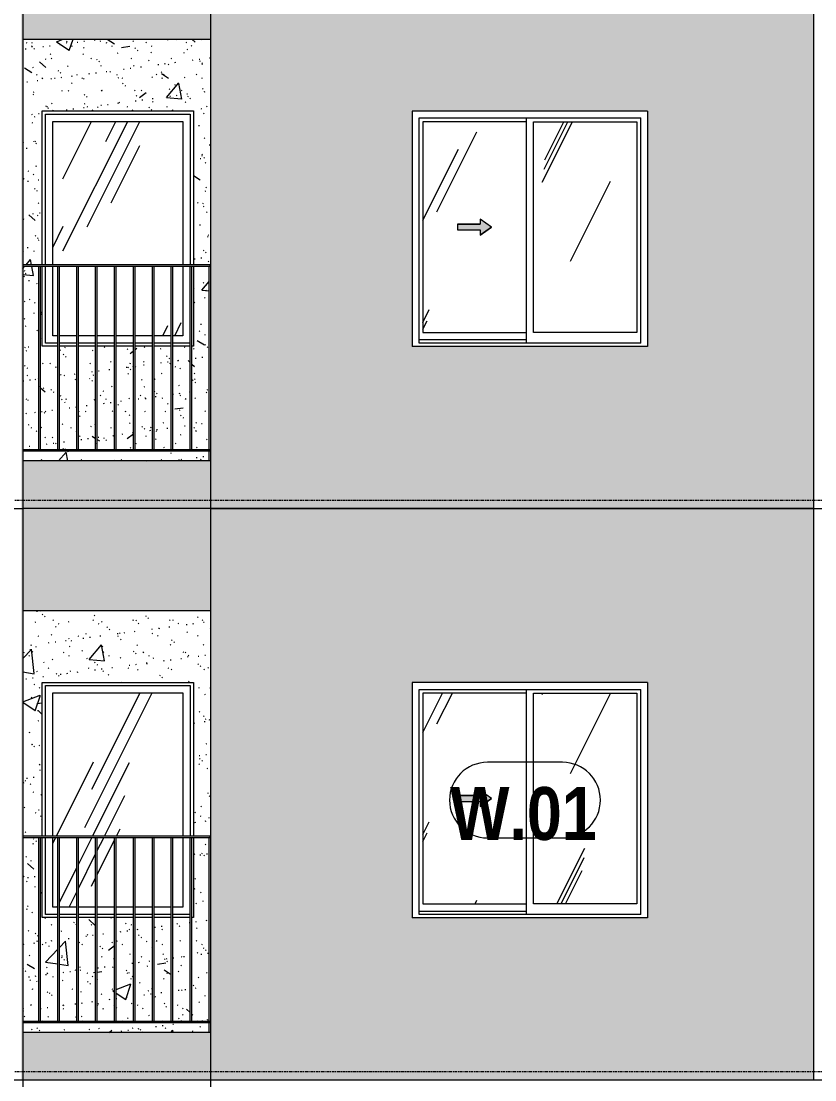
# Model space of a CAD drawing. Header units: millimetres. Extents: x 1240 to 198004, y -7796 to 35300.
# Drawn here: x 126539 to 131261, y 8950 to 15249 of the extents above; entities that cross this region are included whole.
import ezdxf

# ---------------------------------------------------------------- set-up
doc = ezdxf.new("R2010")
doc.units = ezdxf.units.MM
doc.linetypes.add('1 NÉT CALL OUT', pattern=[6, 3, -3])
doc.linetypes.add('Centre', pattern=[31.75, 6.35, -4.7625, 15.875, -4.7625])
for name, color, linetype, lineweight in [('0-2', 50, 'Continuous', 5), ('A-DETL-GENF', 92, 'Continuous', 9), ('A-DETL-GENF-2', 92, '1 NÉT CALL OUT', 9), ('A-FLOR-HRAL', 11, 'Continuous', 9), ('A-FLOR-HRAL-1', 253, 'Continuous', 9), ('A-FLOR-LEVL-2', 51, 'Centre', 9), ('A-GLAZ', 151, 'Continuous', 9), ('A-GLAZ-1', 7, 'Continuous', 9), ('A-GLAZ-3', 7, '1 NÉT CALL OUT', 9), ('A-GLAZ-IDEN', 152, 'Continuous', 9), ('A-WALL', 113, 'Continuous', 9), ('A-WALL-PATT-2', 9, 'Continuous', 9), ('A-WALL-PATT-3', 111, 'Continuous', 5), ('A-WALL-PATT-4', 111, 'Continuous', 9), ('I-WALL', 2, 'Continuous', 9), ('I-WALL-1', 7, 'Continuous', 9)]:
    doc.layers.add(name, color=color, linetype=linetype, lineweight=lineweight)
doc.styles.add('Arial_B_1', font='arialbd.ttf', dxfattribs={"width": 0.85, "height": 315})
pattern_1 = [(50, (0, 0), (1093.104, -95.634), [114.3, -1257.3]), (355, (0, 0), (-211.457, 1146.341), [91.44, -1005.84]), (100.451, (91.1, -8), (881.656, 1050.7), [97.14, -1068.54]), (46.184, (0, 304.8), (1626.475, -252.257), [171.45, -1885.95]), (96.636, (135.5, 283.8), (1424.416, 1484.565), [145.71, -1602.81]), (351.184, (0, 304.8), (1424.43, 1484.55), [137.16, -1508.76]), (21, (152.4, 228.6), (909.686, -613.591), [114.3, -1257.3]), (326, (152.4, 228.6), (370.812, 1105.129), [91.44, -1005.84]), (71.451, (228.2, 177.5), (1280.503, 491.528), [97.14, -1068.54]), (37.5, (0, 0), (18.5313, 507.3303), [50.292, -943.356, 50.292, -970.788, -1009.65]), (37.5, (0, 0), (18.5313, 507.3303), [-2014.728, 50.292, -959.358]), (7.5, (0, 0), (400.9178, 601.0836), [50.292, -531.876, 50.292, -920.496, -384.81]), (7.5, (0, 0), (400.9178, 601.0836), [-1552.956, 50.292, -334.518]), (327.5, (-339.85, 0), (813.5452, -34.3737), [50.292, -330.708, 50.292, -1138.428, -1577.34]), (327.5, (-339.85, 0), (813.5452, -34.3737), [-1569.72, 50.292, -1527.048]), (317.5, (-492.25, 0), (888.7755, 152.56), [50.292, -445.008, 50.292, -739.14, -1120.14]), (317.5, (-492.25, 0), (888.7755, 152.56), [-1284.732, 50.292, -1069.848])]
pattern_2 = [(37.5, (0, 0), (-4.79953, 146.8239), [5.029, -110.795, 5.029, -124.511, -123.825]), (37.5, (0, 0), (-4.79953, 146.8239), [-245.364, 5.029, -118.796]), (7.5, (0, 0), (134.85743, 215.0472), [5.029, -57.455, 5.029, -99.365, -40.005]), (7.5, (0, 0), (134.85743, 215.0472), [-166.878, 5.029, -34.976]), (327.5, (-93.73, 0), (237.29776, 0.4316), [5.029, -33.071, 5.029, -132.131, -179.07]), (327.5, (-93.73, 0), (237.29776, 0.4316), [-175.26, 5.029, -174.041]), (317.5, (-93.73, 0), (229.06706, 66.8792), [5.029, -14.021, 5.029, -84.887, -102.87]), (317.5, (-93.73, 0), (229.06706, 66.8792), [-108.966, 5.029, -97.841])]
pattern_3 = [(63.435, (190.5, 95.2), (-766.75, 2300.242), [952.5, -571.5, 952.5, -571.5, -1211.71]), (63.435, (190.5, 95.2), (-766.75, 2300.242), [-3048, 381, -830.71]), (63.435, (142.9, 142.9), (-766.75, 2300.242), [762, -952.5, 571.5, -571.5, -1402.21]), (63.435, (142.9, 142.9), (-766.75, 2300.242), [-2857.5, 666.75, -735.46]), (63.435, (142.9, 285.8), (-766.75, 2300.242), [571.5, -1143, 381, -571.5, -1592.71]), (63.435, (142.9, 285.8), (-766.75, 2300.242), [-2667, 857.25, -735.46]), (63.435, (285.8, 142.9), (-766.75, 2300.242), [571.5, -1143, 476.25, -2068.96]), (63.435, (428.6, 285.8), (-766.75, 2300.242), [285.75, -1428.75, 190.5, -2354.71]), (63.435, (190.5, 523.9), (-766.75, 2300.242), [190.5, -1428.75, 190.5, -762, -1687.96]), (63.435, (190.5, 523.9), (-766.75, 2300.242), [-2571.75, 476.25, -1211.71]), (63.435, (1047.8, 381), (-766.75, 2300.242), [952.5, -1428.75, 1143, -754.51]), (63.435, (1047.8, 238.1), (-766.75, 2300.242), [1333.5, -952.5, 1428.75, -564.01]), (63.435, (1143, 285.8), (-766.75, 2300.242), [1524, -762, 1143, -830.71]), (63.435, (1285.9, 428.6), (-766.75, 2300.242), [952.5, -1333.5, 762, -1211.71]), (63.435, (1143, 714.4), (-766.75, 2300.242), [476.25, -1905, 571.5, -1306.96]), (63.435, (1428.8, 571.5), (-766.75, 2300.242), [381, -1905, 381, -1592.71])]
pattern_4 = [(63.435, (1790.26, 104.33), (-0.0014, 1524.001), [532.463, -2875.304]), (63.435, (266.26, 104.33), (-0.0014, 1524.001), [532.463, -2875.304]), (63.435, (2519.8, 398.8), (-0.0014, 1524.001), [532.463, -2875.304]), (63.435, (995.8, 398.8), (-0.0014, 1524.001), [532.463, -2875.304]), (63.435, (2409.4, 294.83), (-0.0014, 1524.001), [532.463, -2875.304]), (63.435, (885.4, 294.83), (-0.0014, 1524.001), [532.463, -2875.304]), (63.435, (2296.8, 890.1), (-0.0014, 1524.001), [258.802, -3148.965]), (63.435, (772.8, 890.1), (-0.0014, 1524.001), [258.802, -3148.965]), (63.435, (2223.2, 797.95), (-0.0014, 1524.001), [532.463, -2875.304]), (63.435, (699.2, 797.95), (-0.0014, 1524.001), [532.463, -2875.304]), (63.435, (2236.2, 864.1), (-0.0014, 1524.001), [532.463, -2875.304]), (63.435, (712.2, 864.1), (-0.0014, 1524.001), [532.463, -2875.304]), (63.435, (1621.35, 573.94), (-0.0014, 1524.001), [532.463, -2875.304]), (63.435, (97.35, 573.94), (-0.0014, 1524.001), [532.463, -2875.304]), (63.435, (1634.34, 651.9), (-0.0014, 1524.001), [532.463, -2875.304]), (63.435, (110.34, 651.9), (-0.0014, 1524.001), [532.463, -2875.304]), (63.435, (1637.84, 708.1), (-0.0014, 1524.001), [532.463, -2875.304]), (63.435, (113.84, 708.1), (-0.0014, 1524.001), [532.463, -2875.304])]

# ---------------------------------------------------------------- blocks, each defined once
blk = doc.blocks.new('M_Fixed - 900 x 1400-V390-TKCS_MẶT ĐỨNG NỘI KHU 2')
at = {"layer": 'A-GLAZ'}
h = blk.add_hatch(dxfattribs=at)
h.set_pattern_fill('FP_56', color=256, style=0, pattern_type=2)
h.set_pattern_definition(pattern_3)
h.paths.add_polyline_path([(-69544, 13378), (-69544, 13790), (-69574, 13790), (-69574, 13378)])
h.paths.add_polyline_path([(-69534, 13378), (-69431.5, 13378), (-69431.5, 13790), (-69534, 13790), (-69534, 13418)])
h.paths.add_polyline_path([(-69421.5, 13378), (-69319, 13378), (-69319, 13790), (-69421.5, 13790), (-69421.5, 13530.5)])
h.paths.add_polyline_path([(-69309, 13378), (-69206.5, 13378), (-69206.5, 13790), (-69309, 13790), (-69309, 13643)])
h.paths.add_polyline_path([(-68869, 13378), (-68869, 13790), (-68971.5, 13790), (-68971.5, 13378)])
h.paths.add_polyline_path([(-68859, 13378), (-68800, 13378), (-68800, 13790), (-68859, 13790), (-68859, 13437)])
h.paths.add_polyline_path([(-69084, 13378), (-68981.5, 13378), (-68981.5, 13790), (-69084, 13790), (-69084, 13662)])
h.paths.add_polyline_path([(-69196.5, 13378), (-69094, 13378), (-69094, 13790), (-69196.5, 13790), (-69196.5, 13755.5)])
h.paths.add_polyline_path([(-68800, 13800), (-68800, 14652), (-69574, 14652), (-69574, 13800), (-69152, 13800)])
at = {"layer": 'A-GLAZ-1'}
for p, q in [((-69618, 13800), (-69618, 14696)), ((-69618, 14696), (-68756, 14696)), ((-68756, 14696), (-68756, 13800)), ((-69574, 13800), (-69574, 14652)), ((-69574, 14652), (-68800, 14652)), ((-68800, 14652), (-68800, 13800)), ((-69618, 13334), (-69618, 13790)), ((-69574, 13378), (-69574, 13790)), ((-68800, 13790), (-68800, 13378)), ((-69544, 13378), (-69574, 13378)), ((-69431.5, 13378), (-69534, 13378)), ((-69319, 13378), (-69421.5, 13378)), ((-69206.5, 13378), (-69309, 13378)), ((-69094, 13378), (-69196.5, 13378)), ((-68981.5, 13378), (-69084, 13378)), ((-68869, 13378), (-68971.5, 13378)), ((-68800, 13378), (-68859, 13378)), ((-69544, 13334), (-69618, 13334)), ((-69431.5, 13334), (-69534, 13334)), ((-69319, 13334), (-69421.5, 13334)), ((-69206.5, 13334), (-69309, 13334)), ((-69094, 13334), (-69196.5, 13334)), ((-68981.5, 13334), (-69084, 13334)), ((-68869, 13334), (-68971.5, 13334)), ((-68756.5, 13334), (-68859, 13334))]:
    blk.add_line(p, q, dxfattribs=at)
blk = doc.blocks.new('Railing - 10mm-901206-TKCS_MẶT ĐỨNG NỘI KHU 2')
at = {"layer": 'A-FLOR-HRAL-1'}
for p, q in [((-60554.4, 5900), (-60554.4, 6990)), ((-60544.4, 5900), (-60544.4, 6990))]:
    blk.add_line(p, q, dxfattribs=at)
blk = doc.blocks.new('Railing - 50 x 10mm-V285-TKCS_MẶT ĐỨNG NỘI KHU 2')
at = {"layer": 'A-FLOR-HRAL-1'}
for p in [(-68644, 5832.3), (-68635.3, 6990)]:
    blk.add_line(p, (-68644, 6990), dxfattribs=at)
blk = doc.blocks.new('Railing - Railing-V391-TKCS_MẶT ĐỨNG NỘI KHU 2')
at = {"layer": 'A-FLOR-HRAL-1'}
for p, q in [((-69751.9, 12700), (-68639, 12700)), ((-68639, 12690), (-69751.9, 12690)), ((-68639, 12700), (-68639, 12690))]:
    blk.add_line(p, q, dxfattribs=at)
for name, p in [('Railing - 10mm-901206-TKCS_MẶT ĐỨNG NỘI KHU 2', (-9102.1, 6800)), ('Railing - 10mm-901206-TKCS_MẶT ĐỨNG NỘI KHU 2', (-8989.6, 6800)), ('Railing - 10mm-901206-TKCS_MẶT ĐỨNG NỘI KHU 2', (-8877.1, 6800)), ('Railing - 10mm-901206-TKCS_MẶT ĐỨNG NỘI KHU 2', (-8764.6, 6800)), ('Railing - 10mm-901206-TKCS_MẶT ĐỨNG NỘI KHU 2', (-8652.1, 6800)), ('Railing - 10mm-901206-TKCS_MẶT ĐỨNG NỘI KHU 2', (-8539.6, 6800)), ('Railing - 10mm-901206-TKCS_MẶT ĐỨNG NỘI KHU 2', (-8427.1, 6800)), ('Railing - 10mm-901206-TKCS_MẶT ĐỨNG NỘI KHU 2', (-8314.6, 6800)), ('Railing - 10mm-901206-TKCS_MẶT ĐỨNG NỘI KHU 2', (-8202.1, 6800)), ('Railing - 50 x 10mm-V285-TKCS_MẶT ĐỨNG NỘI KHU 2', (0, 6800))]:
    blk.add_blockref(name, p)
blk = doc.blocks.new('Top Rail Type - Top Rail_Internal_-883598-TKCS_MẶT ĐỨNG NỘI KHU 2')
at = {"layer": 'A-FLOR-HRAL-1'}
for p, q in [((-68639, 7000), (-69751.9, 7000)), ((-68639, 7000), (-68639, 6990)), ((-68639, 6990), (-69751.9, 6990))]:
    blk.add_line(p, q, dxfattribs=at)
blk = doc.blocks.new('NCV_TKTC_TANG 3 - 4_rvt-3-TKCS_MẶT ĐỨNG NỘI KHU 2')
at = {"layer": 'A-WALL-PATT-2'}
h = blk.add_hatch(dxfattribs=at)
h.set_pattern_fill('FP_38', color=256, style=0, pattern_type=2)
h.set_pattern_definition(pattern_1)
h.paths.add_polyline_path([(-69605.1, 12632.3), (-68644, 12632.3), (-68644, 12690), (-69751.9, 12690), (-69751.9, 12632.3)])
h.paths.add_polyline_path([(-69040.9, 12700), (-68981.5, 12700), (-68981.5, 13315), (-69084, 13315), (-69084, 12700)])
h.paths.add_polyline_path([(-68971.5, 12700), (-68869, 12700), (-68869, 13315), (-68971.5, 13315), (-68971.5, 13107.4)])
h.paths.add_polyline_path([(-68756.5, 12700), (-68756.5, 13315), (-68859, 13315), (-68859, 12700)])
h.paths.add_polyline_path([(-68746.5, 12700), (-68644, 12700), (-68644, 13790), (-68737, 13790), (-68737, 13315), (-68746.5, 13315), (-68746.5, 13306.6)])
h.paths.add_polyline_path([(-69196.5, 12700), (-69094, 12700), (-69094, 13315), (-69196.5, 13315), (-69196.5, 12834.3)])
h.paths.add_polyline_path([(-69309, 12700), (-69206.5, 12700), (-69206.5, 13315), (-69309, 13315), (-69309, 12808.6)])
h.paths.add_polyline_path([(-69319, 12700), (-69319, 13315), (-69421.5, 13315), (-69421.5, 12700)])
h.paths.add_polyline_path([(-69431.5, 12700), (-69431.5, 13315), (-69534, 13315), (-69534, 12700), (-69431.6, 12700)])
h.paths.add_polyline_path([(-69646.5, 12700), (-69544, 12700), (-69544, 13315), (-69637, 13315), (-69637, 13790), (-69646.5, 13790), (-69646.5, 13266.6)])
h.paths.add_polyline_path([(-69656.5, 12700), (-69656.5, 13790), (-69751.9, 13790), (-69751.9, 12700)])
h.paths.add_polyline_path([(-68639, 13790), (-68635.3, 13790), (-68635.3, 15142.9), (-69751.9, 15142.9), (-69751.9, 13800), (-69637, 13800), (-69637, 14715), (-68737, 14714.4), (-68737, 13800), (-68639, 13800)])
h = blk.add_hatch(dxfattribs=at)
h.set_pattern_fill('FP_39', color=256, style=0, pattern_type=2)
h.set_pattern_definition(pattern_2)
h.paths.add_polyline_path([(-69605.1, 12632.3), (-68644, 12632.3), (-68644, 12690), (-69751.9, 12690), (-69751.9, 12632.3)])
h.paths.add_polyline_path([(-69040.9, 12700), (-68981.5, 12700), (-68981.5, 13315), (-69084, 13315), (-69084, 12700)])
h.paths.add_polyline_path([(-68971.5, 12700), (-68869, 12700), (-68869, 13315), (-68971.5, 13315), (-68971.5, 13107.4)])
h.paths.add_polyline_path([(-68756.5, 12700), (-68756.5, 13315), (-68859, 13315), (-68859, 12700)])
h.paths.add_polyline_path([(-68746.5, 12700), (-68644, 12700), (-68644, 13790), (-68737, 13790), (-68737, 13315), (-68746.5, 13315), (-68746.5, 13306.6)])
h.paths.add_polyline_path([(-69196.5, 12700), (-69094, 12700), (-69094, 13315), (-69196.5, 13315), (-69196.5, 12834.3)])
h.paths.add_polyline_path([(-69309, 12700), (-69206.5, 12700), (-69206.5, 13315), (-69309, 13315), (-69309, 12808.6)])
h.paths.add_polyline_path([(-69319, 12700), (-69319, 13315), (-69421.5, 13315), (-69421.5, 12700)])
h.paths.add_polyline_path([(-69431.5, 12700), (-69431.5, 13315), (-69534, 13315), (-69534, 12700), (-69431.6, 12700)])
h.paths.add_polyline_path([(-69646.5, 12700), (-69544, 12700), (-69544, 13315), (-69637, 13315), (-69637, 13790), (-69646.5, 13790), (-69646.5, 13266.6)])
h.paths.add_polyline_path([(-69656.5, 12700), (-69656.5, 13790), (-69751.9, 13790), (-69751.9, 12700)])
h.paths.add_polyline_path([(-68639, 13790), (-68635.3, 13790), (-68635.3, 15142.9), (-69751.9, 15142.9), (-69751.9, 13800), (-69637, 13800), (-69637, 14715), (-68737, 14714.4), (-68737, 13800), (-68639, 13800)])
at = {"layer": 'I-WALL-1'}
for p, q in [((-69637, 13800), (-69637, 14715)), ((-69637, 14715), (-68737, 14715)), ((-68737, 14715), (-68737, 13800)), ((-69637, 13315), (-69637, 13790)), ((-68737, 13790), (-68737, 13315)), ((-69544, 13315), (-69637, 13315)), ((-69431.5, 13315), (-69534, 13315)), ((-69319, 13315), (-69421.5, 13315)), ((-69206.5, 13315), (-69309, 13315)), ((-69094, 13315), (-69196.5, 13315)), ((-68981.5, 13315), (-69084, 13315)), ((-68869, 13315), (-68971.5, 13315)), ((-68756.5, 13315), (-68859, 13315)), ((-68737, 13315), (-68746.5, 13315))]:
    blk.add_line(p, q, dxfattribs=at)
at = {"layer": 'A-FLOR-HRAL'}
for name, p in [('Top Rail Type - Top Rail_Internal_-883598-TKCS_MẶT ĐỨNG NỘI KHU 2', (0, 6800)), ('Railing - Railing-V391-TKCS_MẶT ĐỨNG NỘI KHU 2', (0, 0))]:
    blk.add_blockref(name, p, dxfattribs=at)
at = {"layer": 'A-GLAZ'}
blk.add_blockref('M_Fixed - 900 x 1400-V390-TKCS_MẶT ĐỨNG NỘI KHU 2', (0, 0), dxfattribs=at)
blk = doc.blocks.new('M_Fixed - 900 x 1400-V460-TKCS_MẶT ĐỨNG NỘI KHU 2')
at = {"layer": 'A-GLAZ'}
h = blk.add_hatch(dxfattribs=at)
h.set_pattern_fill('FP_56', color=256, style=0, pattern_type=2)
h.set_pattern_definition(pattern_3)
h.paths.add_polyline_path([(-69544, 9978), (-69544, 10390), (-69574, 10390), (-69574, 9978)])
h.paths.add_polyline_path([(-69534, 9978), (-69431.5, 9978), (-69431.5, 10390), (-69534, 10390), (-69534, 10018)])
h.paths.add_polyline_path([(-69309, 9978), (-69206.5, 9978), (-69206.5, 10390), (-69309, 10390), (-69309, 10243)])
h.paths.add_polyline_path([(-69196.5, 9978), (-69094, 9978), (-69094, 10390), (-69196.5, 10390), (-69196.5, 10355.5)])
h.paths.add_polyline_path([(-69084, 9978), (-68981.5, 9978), (-68981.5, 10390), (-69084, 10390), (-69084, 10262)])
h.paths.add_polyline_path([(-68869, 9978), (-68869, 10390), (-68971.5, 10390), (-68971.5, 9978)])
h.paths.add_polyline_path([(-69421.5, 9978), (-69319, 9978), (-69319, 10390), (-69421.5, 10390), (-69421.5, 10130.5)])
h.paths.add_polyline_path([(-68859, 9978), (-68800, 9978), (-68800, 10390), (-68859, 10390), (-68859, 10037)])
h.paths.add_polyline_path([(-69222, 10400), (-68800, 10400), (-68800, 11252), (-69574, 11252), (-69574, 10400)])
at = {"layer": 'A-GLAZ-1'}
for p, q in [((-69618, 10400), (-69618, 11296)), ((-69618, 11296), (-68756, 11296)), ((-68756, 11296), (-68756, 10400)), ((-69574, 10400), (-69574, 11252)), ((-69574, 11252), (-68800, 11252)), ((-68800, 11252), (-68800, 10400)), ((-69618, 9934), (-69618, 10390)), ((-69574, 9978), (-69574, 10390)), ((-68800, 10390), (-68800, 9978)), ((-69544, 9978), (-69574, 9978)), ((-69431.5, 9978), (-69534, 9978)), ((-69319, 9978), (-69421.5, 9978)), ((-69206.5, 9978), (-69309, 9978)), ((-69094, 9978), (-69196.5, 9978)), ((-68981.5, 9978), (-69084, 9978)), ((-68869, 9978), (-68971.5, 9978)), ((-68800, 9978), (-68859, 9978)), ((-69544, 9934), (-69618, 9934)), ((-69431.5, 9934), (-69534, 9934)), ((-69319, 9934), (-69421.5, 9934)), ((-69206.5, 9934), (-69309, 9934)), ((-69094, 9934), (-69196.5, 9934)), ((-68981.5, 9934), (-69084, 9934)), ((-68869, 9934), (-68971.5, 9934)), ((-68756.5, 9934), (-68859, 9934))]:
    blk.add_line(p, q, dxfattribs=at)
blk = doc.blocks.new('NCV_TKTC_TANG 3 - 4_rvt-4-TKCS_MẶT ĐỨNG NỘI KHU 2')
at = {"layer": 'A-WALL-PATT-2'}
h = blk.add_hatch(dxfattribs=at)
h.set_pattern_fill('FP_38', color=256, style=0, pattern_type=2)
h.set_pattern_definition(pattern_1)
h.paths.add_polyline_path([(-69605.1, 9232.3), (-68644, 9232.3), (-68644, 9290), (-69751.9, 9290), (-69751.9, 9232.3)])
h.paths.add_polyline_path([(-69309, 9300), (-69206.5, 9300), (-69206.5, 9915), (-69309, 9915), (-69309, 9408.6)])
h.paths.add_polyline_path([(-69196.5, 9300), (-69094, 9300), (-69094, 9915), (-69196.5, 9915), (-69196.5, 9434.3)])
h.paths.add_polyline_path([(-69084, 9300), (-68981.5, 9300), (-68981.5, 9915), (-69084, 9915), (-69084, 9337.2)])
h.paths.add_polyline_path([(-69319, 9300), (-69319, 9915), (-69421.5, 9915), (-69421.5, 9300)])
h.paths.add_polyline_path([(-69431.5, 9300), (-69431.5, 9915), (-69534, 9915), (-69534, 9300), (-69431.6, 9300)])
h.paths.add_polyline_path([(-69544, 9300), (-69544, 9915), (-69637, 9915), (-69637, 10390), (-69646.5, 10390), (-69646.5, 9300), (-69605.1, 9300)])
h.paths.add_polyline_path([(-68869, 9300), (-68869, 9915), (-68971.5, 9915), (-68971.5, 9300)])
h.paths.add_polyline_path([(-68859, 9300), (-68756.5, 9300), (-68756.5, 9915), (-68859, 9915), (-68859, 9807)])
h.paths.add_polyline_path([(-68746.5, 9300), (-68644, 9300), (-68644, 10390), (-68737, 10390), (-68737, 9915), (-68746.5, 9915), (-68746.5, 9885.1)])
h.paths.add_polyline_path([(-69656.5, 9300), (-69656.5, 10390), (-69751.9, 10390), (-69751.9, 9300)])
h.paths.add_polyline_path([(-68639, 10390), (-68635.3, 10390), (-68635.3, 11742.9), (-69751.9, 11742.9), (-69751.9, 10400), (-69637, 10400), (-69637, 11315), (-68737, 11314.4), (-68737, 10400), (-68639, 10400)])
h = blk.add_hatch(dxfattribs=at)
h.set_pattern_fill('FP_39', color=256, style=0, pattern_type=2)
h.set_pattern_definition(pattern_2)
h.paths.add_polyline_path([(-69605.1, 9232.3), (-68644, 9232.3), (-68644, 9290), (-69751.9, 9290), (-69751.9, 9232.3)])
h.paths.add_polyline_path([(-69309, 9300), (-69206.5, 9300), (-69206.5, 9915), (-69309, 9915), (-69309, 9408.6)])
h.paths.add_polyline_path([(-69196.5, 9300), (-69094, 9300), (-69094, 9915), (-69196.5, 9915), (-69196.5, 9434.3)])
h.paths.add_polyline_path([(-69084, 9300), (-68981.5, 9300), (-68981.5, 9915), (-69084, 9915), (-69084, 9337.2)])
h.paths.add_polyline_path([(-69319, 9300), (-69319, 9915), (-69421.5, 9915), (-69421.5, 9300)])
h.paths.add_polyline_path([(-69431.5, 9300), (-69431.5, 9915), (-69534, 9915), (-69534, 9300), (-69431.6, 9300)])
h.paths.add_polyline_path([(-69544, 9300), (-69544, 9915), (-69637, 9915), (-69637, 10390), (-69646.5, 10390), (-69646.5, 9300), (-69605.1, 9300)])
h.paths.add_polyline_path([(-68869, 9300), (-68869, 9915), (-68971.5, 9915), (-68971.5, 9300)])
h.paths.add_polyline_path([(-68859, 9300), (-68756.5, 9300), (-68756.5, 9915), (-68859, 9915), (-68859, 9807)])
h.paths.add_polyline_path([(-68746.5, 9300), (-68644, 9300), (-68644, 10390), (-68737, 10390), (-68737, 9915), (-68746.5, 9915), (-68746.5, 9885.1)])
h.paths.add_polyline_path([(-69656.5, 9300), (-69656.5, 10390), (-69751.9, 10390), (-69751.9, 9300)])
h.paths.add_polyline_path([(-68639, 10390), (-68635.3, 10390), (-68635.3, 11742.9), (-69751.9, 11742.9), (-69751.9, 10400), (-69637, 10400), (-69637, 11315), (-68737, 11314.4), (-68737, 10400), (-68639, 10400)])
at = {"layer": 'I-WALL-1'}
for p, q in [((-69637, 10400), (-69637, 11315)), ((-69637, 11315), (-68737, 11315)), ((-68737, 11315), (-68737, 10400)), ((-69637, 9915), (-69637, 10390)), ((-68737, 10390), (-68737, 9915)), ((-69544, 9915), (-69637, 9915)), ((-69431.5, 9915), (-69534, 9915)), ((-69319, 9915), (-69421.5, 9915)), ((-69206.5, 9915), (-69309, 9915)), ((-69094, 9915), (-69196.5, 9915)), ((-68981.5, 9915), (-69084, 9915)), ((-68869, 9915), (-68971.5, 9915)), ((-68756.5, 9915), (-68859, 9915)), ((-68737, 9915), (-68746.5, 9915))]:
    blk.add_line(p, q, dxfattribs=at)
at = {"layer": 'A-FLOR-HRAL'}
for name, p in [('Top Rail Type - Top Rail_Internal_-883598-TKCS_MẶT ĐỨNG NỘI KHU 2', (0, 3400)), ('Railing - Railing-V391-TKCS_MẶT ĐỨNG NỘI KHU 2', (0, -3400))]:
    blk.add_blockref(name, p, dxfattribs=at)
at = {"layer": 'A-GLAZ'}
blk.add_blockref('M_Fixed - 900 x 1400-V460-TKCS_MẶT ĐỨNG NỘI KHU 2', (0, 0), dxfattribs=at)
blk = doc.blocks.new('1_FAMILY RVT - W01-WxH 1400x1400xmm-V282-TKCS_MẶT ĐỨNG NỘI KHU 2')
at = {"layer": 'A-DETL-GENF-2'}
blk.add_hatch(color=256, dxfattribs=at).paths.add_polyline_path([(-67030.8, 10576.5), (-66963.1, 10623.9), (-67030.8, 10671.4), (-67030.8, 10640.9), (-67166.3, 10640.9), (-67166.3, 10607), (-67030.8, 10607)])
at = {"layer": 'A-GLAZ'}
h = blk.add_hatch(dxfattribs=at)
h.set_pattern_fill('FP_36', color=256, style=0, pattern_type=2)
h.set_pattern_definition(pattern_4)
h.paths.add_polyline_path([(-67371.8, 9997), (-66757.5, 9997), (-66757.5, 11250.9), (-67371.8, 11250.9), (-67371.8, 10607)])
h.paths.add_polyline_path([(-67030.8, 10576.5), (-67030.8, 10607), (-67166.3, 10607), (-67166.3, 10640.9), (-67030.8, 10640.9), (-67030.8, 10671.4), (-66963.1, 10623.9), (-66987.3, 10607)])
h = blk.add_hatch(dxfattribs=at)
h.set_pattern_fill('FP_36', color=256, style=0, pattern_type=2)
h.set_pattern_definition(pattern_4)
h.paths.add_polyline_path([(-66098.8, 9997), (-66098.8, 11250.9), (-66713.1, 11250.9), (-66713.1, 9997)])
at = {"layer": 'A-DETL-GENF'}
for p, q in [((-67030.8, 10671.4), (-67030.8, 10640.9)), ((-66963.1, 10623.9), (-67030.8, 10671.4)), ((-66963.1, 10623.9), (-67030.8, 10671.4)), ((-67030.8, 10671.4), (-67030.8, 10640.9)), ((-67166.3, 10640.9), (-67166.3, 10607)), ((-67166.3, 10640.9), (-67030.8, 10640.9)), ((-67030.8, 10640.9), (-67166.3, 10640.9)), ((-67166.3, 10640.9), (-67166.3, 10607)), ((-67166.3, 10607), (-67030.8, 10607)), ((-67166.3, 10607), (-67030.8, 10607)), ((-66963.1, 10623.9), (-67030.8, 10576.5)), ((-67030.8, 10576.5), (-66963.1, 10623.9)), ((-67030.8, 10607), (-67030.8, 10576.5)), ((-67030.8, 10607), (-67030.8, 10576.5))]:
    blk.add_line(p, q, dxfattribs=at)
at = {"layer": 'A-GLAZ'}
for p, q in [((-66035.3, 11314.4), (-67435.3, 11314.4)), ((-67435.3, 11314.4), (-67435.3, 9914.4)), ((-66035.3, 11314.4), (-66035.3, 9914.4)), ((-67394.4, 11273.5), (-66076.2, 11273.5)), ((-67394.4, 9933.5), (-67394.4, 11273.5)), ((-67371.8, 11250.9), (-67371.8, 9997)), ((-66757.5, 11250.9), (-67371.8, 11250.9)), ((-66757.5, 11273.5), (-66757.5, 9933.5)), ((-66713.1, 9997), (-66713.1, 11250.9)), ((-66713.1, 11250.9), (-66098.8, 11250.9)), ((-66098.8, 11250.9), (-66098.8, 9997)), ((-66076.2, 9933.5), (-66076.2, 11273.5)), ((-67371.8, 9997), (-66757.5, 9997)), ((-66098.8, 9997), (-66713.1, 9997)), ((-66035.3, 9914.4), (-67435.3, 9914.4)), ((-66757.5, 9952.5), (-67394.4, 9952.5)), ((-66757.5, 9952.5), (-67394.4, 9952.5)), ((-66076.2, 9933.5), (-67394.4, 9933.5))]:
    blk.add_line(p, q, dxfattribs=at)
blk = doc.blocks.new('1_FAMILY RVT - W01-WxH 1400x1400xmm-V463-TKCS_MẶT ĐỨNG NỘI KHU 2')
at = {"layer": 'A-DETL-GENF-2'}
blk.add_hatch(color=256, dxfattribs=at).paths.add_polyline_path([(-67030.8, 13976.5), (-66963.1, 14023.9), (-67030.8, 14071.4), (-67030.8, 14040.9), (-67166.3, 14040.9), (-67166.3, 14007), (-67030.8, 14007)])
at = {"layer": 'A-GLAZ'}
h = blk.add_hatch(dxfattribs=at)
h.set_pattern_fill('FP_36', color=256, style=0, pattern_type=2)
h.set_pattern_definition(pattern_4)
h.paths.add_polyline_path([(-66757.5, 13397), (-66757.5, 14650.9), (-67371.8, 14650.9), (-67371.8, 13397), (-67046, 13397)])
h.paths.add_polyline_path([(-67030.8, 13976.5), (-67030.8, 14007), (-67166.3, 14007), (-67166.3, 14040.9), (-67030.8, 14040.9), (-67030.8, 14071.4), (-66963.1, 14023.9), (-66987.3, 14007)])
h = blk.add_hatch(dxfattribs=at)
h.set_pattern_fill('FP_36', color=256, style=0, pattern_type=2)
h.set_pattern_definition(pattern_4)
h.paths.add_polyline_path([(-66713.1, 13397), (-66098.8, 13397), (-66098.8, 14650.9), (-66713.1, 14650.9), (-66713.1, 14274.5)])
at = {"layer": 'A-DETL-GENF'}
for p, q in [((-67030.8, 14071.4), (-67030.8, 14040.9)), ((-66963.1, 14023.9), (-67030.8, 14071.4)), ((-66963.1, 14023.9), (-67030.8, 14071.4)), ((-67030.8, 14071.4), (-67030.8, 14040.9)), ((-67166.3, 14040.9), (-67166.3, 14007)), ((-67166.3, 14040.9), (-67030.8, 14040.9)), ((-67030.8, 14040.9), (-67166.3, 14040.9)), ((-67166.3, 14040.9), (-67166.3, 14007)), ((-67166.3, 14007), (-67030.8, 14007)), ((-67166.3, 14007), (-67030.8, 14007)), ((-66963.1, 14023.9), (-67030.8, 13976.5)), ((-67030.8, 13976.5), (-66963.1, 14023.9)), ((-67030.8, 14007), (-67030.8, 13976.5)), ((-67030.8, 14007), (-67030.8, 13976.5))]:
    blk.add_line(p, q, dxfattribs=at)
at = {"layer": 'A-GLAZ'}
for p, q in [((-66035.3, 14714.4), (-67435.3, 14714.4)), ((-67435.3, 14714.4), (-67435.3, 13314.4)), ((-66035.3, 14714.4), (-66035.3, 13314.4)), ((-67394.4, 14673.5), (-66076.2, 14673.5)), ((-67394.4, 13333.5), (-67394.4, 14673.5)), ((-67371.8, 14650.9), (-67371.8, 13397)), ((-66757.5, 14650.9), (-67371.8, 14650.9)), ((-66757.5, 14673.5), (-66757.5, 13333.5)), ((-66713.1, 13397), (-66713.1, 14650.9)), ((-66713.1, 14650.9), (-66098.8, 14650.9)), ((-66098.8, 14650.9), (-66098.8, 13397)), ((-66076.2, 13333.5), (-66076.2, 14673.5)), ((-67371.8, 13397), (-66757.5, 13397)), ((-66098.8, 13397), (-66713.1, 13397)), ((-66035.3, 13314.4), (-67435.3, 13314.4)), ((-66757.5, 13352.5), (-67394.4, 13352.5)), ((-66757.5, 13352.5), (-67394.4, 13352.5)), ((-66076.2, 13333.5), (-67394.4, 13333.5))]:
    blk.add_line(p, q, dxfattribs=at)
blk = doc.blocks.new('SSA-WINDOW TAG - 10-2062020-TKCS_MẶT ĐỨNG NỘI KHU 2')
at = {"layer": 'A-GLAZ-IDEN'}
for p, q in [((-74847.7, 10839.4), (-75295.3, 10839.4)), ((-75295.3, 10389.4), (-74847.7, 10389.4))]:
    blk.add_line(p, q, dxfattribs=at)
for centre, start, end in [((-75295.3, 10614.4), 90, 270), ((-74847.7, 10614.4), 270, 90)]:
    blk.add_arc(centre, 225, start, end, dxfattribs=at)

msp = doc.modelspace()

# ---------------------------------------------------------------- hatches: boundary and pattern name
at = {"layer": 'A-WALL-PATT-3'}
for points in [[(126539.2, 12350), (126549.2, 12350), (126549.2, 15750), (126539.2, 15750), (126539.2, 13286.7)], [(126539.2, 8950), (126549.2, 8950), (126549.2, 12350), (126539.2, 12350), (126539.2, 9885.1)]]:
    msp.add_hatch(color=256, dxfattribs=at).paths.add_polyline_path(points)
h = msp.add_hatch(color=256, dxfattribs=at)
h.paths.add_polyline_path([(129255.1, 12350), (131255.8, 12350), (131255.8, 15750), (127665.8, 15750), (127665.8, 12350), (128906.7, 12350)])
h.paths.add_polyline_path([(129255.1, 13314.4), (128865.8, 13314.4), (128865.8, 14714.4), (130265.8, 14714.4), (130265.8, 13314.4), (130224.9, 13314.4)])
h = msp.add_hatch(color=256, dxfattribs=at)
h.paths.add_polyline_path([(131255.8, 8950), (131255.8, 12350), (127665.8, 12350), (127665.8, 8950), (130534.7, 8950)])
h.paths.add_polyline_path([(129255.1, 9914.4), (128865.8, 9914.4), (128865.8, 11314.4), (130265.8, 11314.4), (130265.8, 9914.4), (130224.9, 9914.4)])
at = {"layer": 'A-WALL-PATT-4'}
for points in [[(127665.8, 15142.9), (127665.8, 15750), (126549.2, 15750), (126549.2, 15142.9), (126696, 15142.9)], [(127665.8, 12350), (127665.8, 12632.3), (126549.2, 12632.3), (126549.2, 12350), (126696, 12350)], [(127665.8, 11742.9), (127665.8, 12350), (126549.2, 12350), (126549.2, 11742.9), (126696, 11742.9)], [(127665.8, 8950), (127665.8, 9232.3), (126549.2, 9232.3), (126549.2, 8950), (126696, 8950)]]:
    msp.add_hatch(color=256, dxfattribs=at).paths.add_polyline_path(points)

# ---------------------------------------------------------------- linework, layer by layer
at = {"layer": 'A-FLOR-LEVL-2'}
for p, q in [((104944.5, 12400), (194512.3, 12400)), ((104944.5, 9000), (194512.3, 9000))]:
    msp.add_line(p, q, dxfattribs=at)
at = {"layer": 'A-WALL'}
for p, q in [((126549.2, 29350), (126549.2, 4950)), ((131255.8, 8950), (131255.8, 29350)), ((127665.8, 22550), (127665.8, 5700)), ((119754.2, 12350), (126549.2, 12350)), ((126539.2, 12350), (126549.2, 12350)), ((131255.8, 12350), (127665.8, 12350)), ((127665.8, 12350), (134789.2, 12350)), ((122914.2, 8950), (126549.2, 8950)), ((127665.8, 8950), (134799.2, 8950))]:
    msp.add_line(p, q, dxfattribs=at)
at = {"layer": 'I-WALL'}
for p, q in [((126549.2, 15142.9), (127665.8, 15142.9)), ((127665.8, 12632.3), (126549.2, 12632.3)), ((127665.8, 12350), (126549.2, 12350)), ((126549.2, 11742.9), (127665.8, 11742.9)), ((127665.8, 9232.3), (126549.2, 9232.3)), ((126549.2, 8950), (127665.8, 8950))]:
    msp.add_line(p, q, dxfattribs=at)

# ---------------------------------------------------------------- block references
at = {"layer": '0-2'}
for name in ['NCV_TKTC_TANG 3 - 4_rvt-3-TKCS_MẶT ĐỨNG NỘI KHU 2', 'NCV_TKTC_TANG 3 - 4_rvt-4-TKCS_MẶT ĐỨNG NỘI KHU 2']:
    msp.add_blockref(name, (196301.1, 0), dxfattribs=at)
at = {"layer": 'A-GLAZ-3'}
for name in ['1_FAMILY RVT - W01-WxH 1400x1400xmm-V463-TKCS_MẶT ĐỨNG NỘI KHU 2', '1_FAMILY RVT - W01-WxH 1400x1400xmm-V282-TKCS_MẶT ĐỨNG NỘI KHU 2']:
    msp.add_blockref(name, (196301.1, 0), dxfattribs=at)
at = {"layer": 'A-GLAZ-IDEN'}
msp.add_blockref('SSA-WINDOW TAG - 10-2062020-TKCS_MẶT ĐỨNG NỘI KHU 2', (204608, 0), dxfattribs=at)

# ---------------------------------------------------------------- texts
at = {"layer": 'A-GLAZ-IDEN', "insert": (129527.2, 10532.5), "char_height": 315, "width": 902.7, "attachment_point": 5, "line_spacing_factor": 0.936439, "style": 'Arial_B_1'}
msp.add_mtext('\\pt6.3756,12.7512,19.12365,25.49925,31.87485,38.25045,44.62605,50.9985,57.3741,63.7497,70.1253,76.5009,82.8765,89.24895,95.62455,102.00015,108.37575,114.75135,121.1238,127.4994,133.875,140.2506,146.6262,152.99865,159.37425,165.74985,172.12545,178.50105,184.8735,191.2491,197.6247,204.0003;W.01', dxfattribs=at)

doc.saveas('drawing.dxf')
